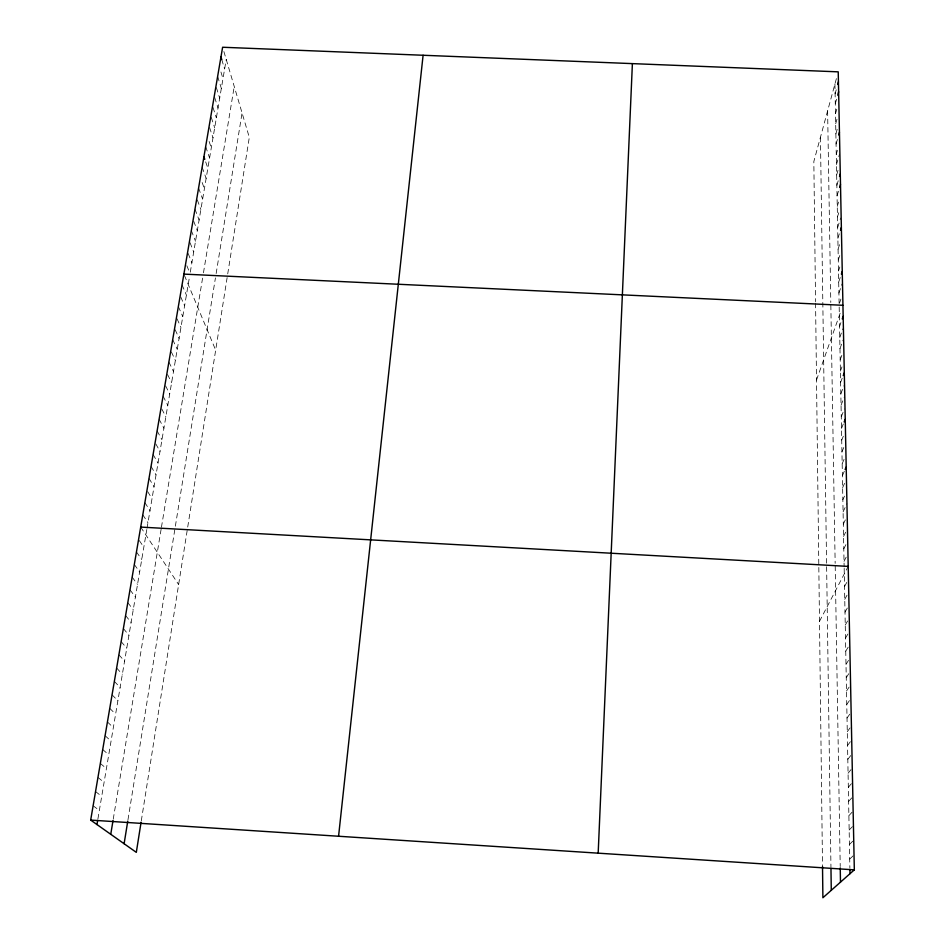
<?xml version="1.0" encoding="UTF-8"?>
<svg xmlns="http://www.w3.org/2000/svg" width="945" height="945" viewBox="0 0 945 945"><rect width="100%" height="100%" fill="white"/><g stroke="black" fill="none" stroke-linecap="round" stroke-linejoin="round"><path stroke-width="0.71" stroke-dasharray="4.72 3.54" d="M141.313 820.744L227.497 275.314M227.721 273.908L249.303 137.368L223.02 48.608M127.977 819.764L215.436 277.901M216.145 273.542L242.062 112.927M113.246 819.185L161.229 528.586M161.441 527.275L203.021 275.444M203.458 272.822L234.23 86.468M97.914 818.89L146.806 529.531M147.03 528.184L189.591 276.271M190.288 272.195L226.233 59.452M836.396 78.6L813.834 161.536L815.559 301.691M835.108 93.85L836.219 89.822M835.297 103.761L837.896 94.429M835.486 113.743L837.353 107.116M835.687 123.771L837.542 117.192M835.876 133.871L837.376 128.638M836.065 144.03L837.565 138.832M836.266 154.248L837.4 150.385M836.455 164.536L839.491 154.295M836.656 174.884L838.558 168.529M836.857 185.291L838.758 178.995M837.057 195.769L838.782 190.146M837.258 206.317L838.558 202.124M837.459 216.925L838.758 212.767M837.66 227.591L840.719 217.988M837.872 238.341L840.495 230.178M838.073 249.149L839.833 243.751M838.286 260.029L840.046 254.689M838.487 270.979L839.822 267.01M838.699 282L841.369 274.133M838.912 293.08L842.03 283.996M839.573 302.955L840.92 299.104M816.515 380.032L841.144 310.385M839.55 326.45L840.908 322.67M839.762 337.495L842.928 328.765M839.975 348.599L843.153 339.964M840.188 359.785L842.007 354.907M840.4 371.042L841.971 366.908M840.613 382.359L842.196 378.272M840.837 393.758L844.003 385.678M841.05 405.228L844.239 397.243M841.274 416.78L844.464 408.89M841.499 428.392L844.168 421.907M841.711 440.086L843.33 436.247M841.936 451.864L845.173 444.28M842.172 463.711L845.421 456.234M842.397 475.63L845.114 469.5M842.621 487.644L845.905 480.379M842.857 499.716L844.499 496.149M843.082 511.883L846.944 503.673M843.318 524.132L846.637 517.21M843.554 536.453L846.791 529.838M843.79 548.856L847.039 542.359M844.027 561.354L847.299 554.963M819.492 621.326L848.208 566.398M844.511 586.585L848.468 579.202M844.759 599.331L848.067 593.295M844.995 612.159L848.315 606.253M845.243 625.082L848.586 619.294M845.491 638.099L849.508 631.295M845.74 651.188L849.779 644.549M845.999 664.382L849.378 658.972M846.247 677.659L849.638 672.391M846.507 691.031L850.595 684.865M846.755 704.497L850.866 698.497M847.015 718.058L851.15 712.211M847.275 731.713L850.595 727.178M847.547 745.463L851.705 739.959M847.807 759.307L851.988 753.98M848.078 773.246L852.272 768.096M848.338 787.291L852.555 782.318M848.61 801.443L852.851 796.647M848.882 815.689L853.134 811.082M849.153 830.029L853.429 825.611M849.437 844.487L853.725 840.247M849.709 859.04L853.158 855.804M93.118 805.778L99.343 810.397M95.551 791.556L101.717 796.363M97.961 777.44L104.08 782.413M100.347 763.418L106.419 768.568M102.721 749.503L108.734 754.819M105.084 735.682L111.049 741.163M107.435 721.956L113.329 727.615M109.762 708.337L115.609 714.148M112.065 694.799L117.865 700.777M114.357 681.357L120.109 687.487M116.637 668.009L122.342 674.305M118.905 654.755L124.551 661.205M121.149 641.596L126.748 648.187M123.382 628.519L128.933 635.264M125.602 615.538L131.107 622.436M127.799 602.65L133.257 609.679M129.985 589.834L135.395 597.016M132.158 577.123L137.521 584.435M134.32 564.484L139.636 571.938M136.458 551.927L141.738 559.523M139.328 540.575L143.817 547.19M140.699 527.086L178.64 584.565M142.801 514.777L147.94 522.774M144.88 502.563L149.983 510.678M147.68 491.601L152.015 498.676M149.015 478.359L154.035 486.734M151.058 466.381L156.031 474.886M153.09 454.486L158.028 463.097M155.807 443.902L160 451.391M157.118 430.908L161.973 439.768M159.114 419.237L163.922 428.215M161.772 408.937L165.859 416.733M163.06 396.12L167.785 405.322M165.599 385.832L169.698 393.982M167.537 374.48L171.612 382.725M168.883 361.994L173.502 371.527M171.376 351.977L175.38 360.399M172.711 339.609L177.247 349.355M175.156 329.746L179.101 338.369M177.034 318.748L180.944 327.454M178.345 306.546L182.775 316.599M180.755 296.943L184.606 305.814M182.054 284.858L186.413 295.1M184.429 275.397L215.673 350.158M186.838 265.722L189.52 272.243M188.161 253.496L191.882 262.71M190.016 242.641L193.701 251.949M191.327 230.521L195.509 241.247M193.678 221.142L197.304 230.604M194.977 209.128L199.1 220.043M197.304 199.915L200.872 209.542M198.58 188.008L202.632 199.1M202.159 182.515L204.38 188.728M202.147 167.159L206.128 178.416M205.667 161.867L207.853 168.163M205.667 146.558L209.577 157.98M209.128 141.466L211.29 147.857M209.566 127.492L212.991 137.805M211.278 117.428L214.68 127.799M212.991 107.411L216.358 117.853M214.68 97.465L218.023 107.978M216.37 87.578L219.689 98.15M217.633 76.415L221.343 88.393M220.941 71.985L222.973 78.683M221.78 59.606L224.603 69.032M834.919 83.999L839.125 304.243M839.184 307.054L844.133 566.941M844.168 568.335L849.874 867.841M827.607 110.908L830.797 302.471M830.844 305.164L835.156 563.35M835.203 566.043L840.223 866.494M820.437 137.238L830.95 866.884M815.57 303.132L822.516 866.553"/><path stroke-width="1.42" d="M598.173 853.17L632.394 63.622M338.57 836.254L423.1 55.259M141.088 822.174L136.316 852.366L90.673 820.095L222.618 47.25L838.227 71.844L854.327 869.861L822.894 897.75L822.516 866.553M124.114 843.731L127.764 821.099M110.754 834.293L113.022 820.555M96.957 824.536L97.678 820.295M837.695 84.459L838.428 81.766M837.896 94.429L838.628 91.76M838.699 134.946L839.455 132.347M839.526 176.467L840.294 173.951M839.644 187.334L840.507 184.523M840.495 230.178L841.369 227.45M841.369 274.133L842.255 271.51M842.255 318.89L843.164 316.374M843.247 375.555L844.298 372.826M844.168 421.907L845.243 419.32M845.114 469.5L846.2 467.043M183.885 274.109L842.94 305.294M140.699 527.086L848.208 566.398M90.673 820.095L854.327 869.861M203.907 156.823L204.781 159.339M220.965 56.913L221.78 59.606M849.909 869.305L849.992 873.7M840.247 867.912L840.483 882.146M830.962 868.254L831.281 890.308"/></g></svg>
